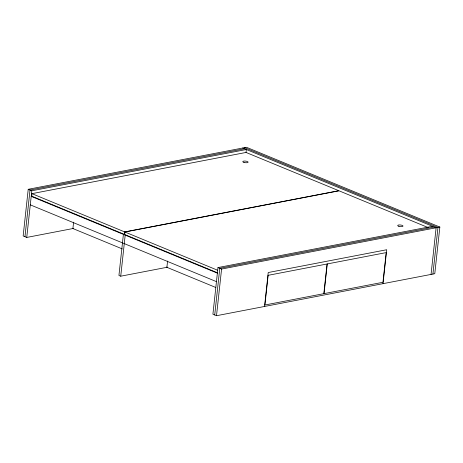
<?xml version="1.0" encoding="UTF-8"?>
<svg xmlns="http://www.w3.org/2000/svg" width="463" height="463" viewBox="0 0 463 463"><rect width="100%" height="100%" fill="white"/><g stroke="black" fill="none" stroke-linecap="round" stroke-linejoin="round"><path stroke-width="0.69" d="M432.517 226.285L217.98 267.568L212.911 314.221L216.51 315.708L434.78 273.702L439.85 227.049L246.49 147.292L28.22 189.298L23.15 235.951L26.75 237.432L73.634 228.409M24.95 236.691L30.02 190.038L244.551 148.756M26.75 237.432L31.82 190.785L246.351 149.497L246.038 152.368M31.93 193.656L31.663 196.127L124.437 234.394L124.703 231.922L338.812 190.715L246.038 152.449L31.93 193.656L124.703 231.922M73.605 222.176L72.911 228.548L122.29 248.92M428.449 227.692L339.014 190.802L124.906 232.004L124.64 234.481L217.413 272.748M124.813 234.116L123.395 234.388L118.933 275.456L120.733 276.197L125.195 235.135M166.894 267.313L167.577 261.028M214.71 314.962L219.78 268.314L434.317 227.026M216.51 315.708L221.58 269.055L439.85 227.049M264.541 306.465L268.227 272.533L386.703 249.736L383.017 283.663M431.047 274.42L436.117 227.767L242.751 148.015M432.917 274.061L437.981 227.408L244.62 147.651M32.456 196.127L31.212 196.37L217.373 273.153M120.733 276.197L167.618 267.174M28.22 189.298L31.82 190.785M217.98 267.568L221.58 269.055M124.906 232.004L217.679 270.27M30.292 204.849L216.452 281.637M166.327 267.082L215.706 287.448M268.135 275.323L264.911 305.007L323.828 293.669L327.052 263.985L268.135 275.323M327.266 263.945L324.042 293.629L382.959 282.291L386.183 252.601L327.266 263.945M244.007 162.432A2.685 0.804 6.2 0 0 248.122 162.2A2.685 0.804 6.2 0 0 244.232 161.055A2.685 0.804 6.2 0 0 244.007 162.432M398.903 226.32A2.685 0.804 6.2 0 0 403.018 226.089A2.685 0.804 6.2 0 0 399.129 224.949A2.685 0.804 6.2 0 0 398.903 226.32"/></g></svg>
